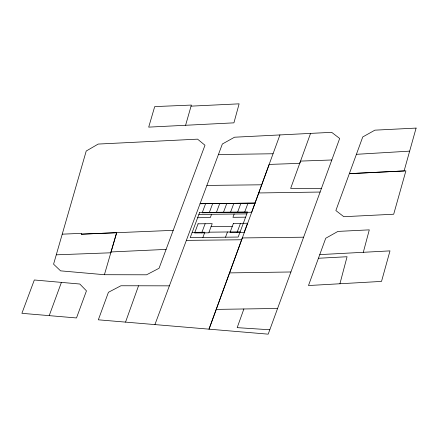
<?xml version="1.0" encoding="UTF-8"?>
<svg xmlns="http://www.w3.org/2000/svg" width="438" height="438" viewBox="0 0 438 438"><rect width="100%" height="100%" fill="white"/><g stroke="black" fill="none" stroke-linecap="round" stroke-linejoin="round"><path stroke-width="0.66" d="M173.218 230.344L81.309 234.171L81.528 233.344L62.229 234.171L53.578 264.18L60.564 270.848L104.408 274.714L146.56 274.801L159.049 268.275L204.984 145.252L197.571 139.153L98.189 144.069L86.226 151.022L62.229 234.171M339.926 283.747L347.066 256.734L318.431 258.256L308.478 285.538L381.525 281.41L389.995 250.881L319.762 254.615L318.431 258.256M363.31 252.299L369.289 229.857L337.933 231.406L325.724 238.256L319.762 254.615M191.061 106.138L191.362 105.071L154.702 106.604L148.696 127.129L233.919 122.848L239.121 103.839L191.061 106.138L185.597 125.273M104.408 274.714L116.661 232.698L81.309 234.171M116.661 232.698L110.787 252.792L56.288 254.823M138.539 285.784L120.921 285.762L108.432 292.294L98.331 319.811L125.542 322.116L138.539 285.784L169.38 285.844M243.878 308.976L237.182 327.646L269.803 329.77L339.68 138.468L331.67 132.331L234.533 137.214L222.356 144.009L154.915 324.591L125.542 322.116M310.569 133.393L299.723 163.363L269.173 164.414L209.008 329.168L242.323 237.933L303.611 237.199M279.942 134.92L251.653 212.26L202.181 212.824L205.603 203.665M49.215 315.639L61.413 282.395L79.798 284.021L86.456 290.848L76.502 317.955L21.9 313.323L34.328 279.986L61.413 282.395M269.803 329.77L268.193 334.161L154.915 324.591M201.71 232.89L205.137 223.73M209.244 212.742L212.671 203.582M202.887 237.462L204.842 232.233L192.172 232.375M211.549 214.297L210.322 217.576L197.653 217.724M216.312 212.66L219.739 203.5M223.38 212.583L226.807 203.424M230.448 212.501L233.87 203.341M225.504 237.204L227.459 231.976M234.166 214.034L232.939 217.319L245.608 217.177M237.516 212.419L240.938 203.259M237.051 232.49L240.473 223.331M244.585 212.337L248.007 203.183M356.401 154.318L409.65 151.137M111.044 251.949L166.106 249.403M331.818 159.98L300.55 161.091L290.646 188.433L321.443 188.373M218.42 154.565L273.06 153.754M258.759 192.961L320.123 192.041M229.578 272.901L290.914 271.976M216.246 309.387L277.582 308.467M206.889 185.433L261.727 184.792M198.874 214.445L246.835 213.886M211.067 226.692L232.271 226.451M209.014 232.184L240.128 231.833M186.364 240.385L241.656 239.756M416.1 128.088L404.11 170.935L349.343 173.651L405.9 170.853L393.691 214.226L343.83 216.706L335.864 210.552L362.746 136.957L374.895 130.163L416.1 128.088M199.608 212.496L190.218 237.61L238.173 237.062L247.563 211.948L199.608 212.496M198.069 223.813L194.647 232.972L208.778 232.813L212.206 223.654L198.069 223.813M233.405 223.413L229.983 232.573L244.119 232.408L247.541 223.249L233.405 223.413M255.075 203.101L200.051 203.725L255.058 203.101"/></g></svg>
